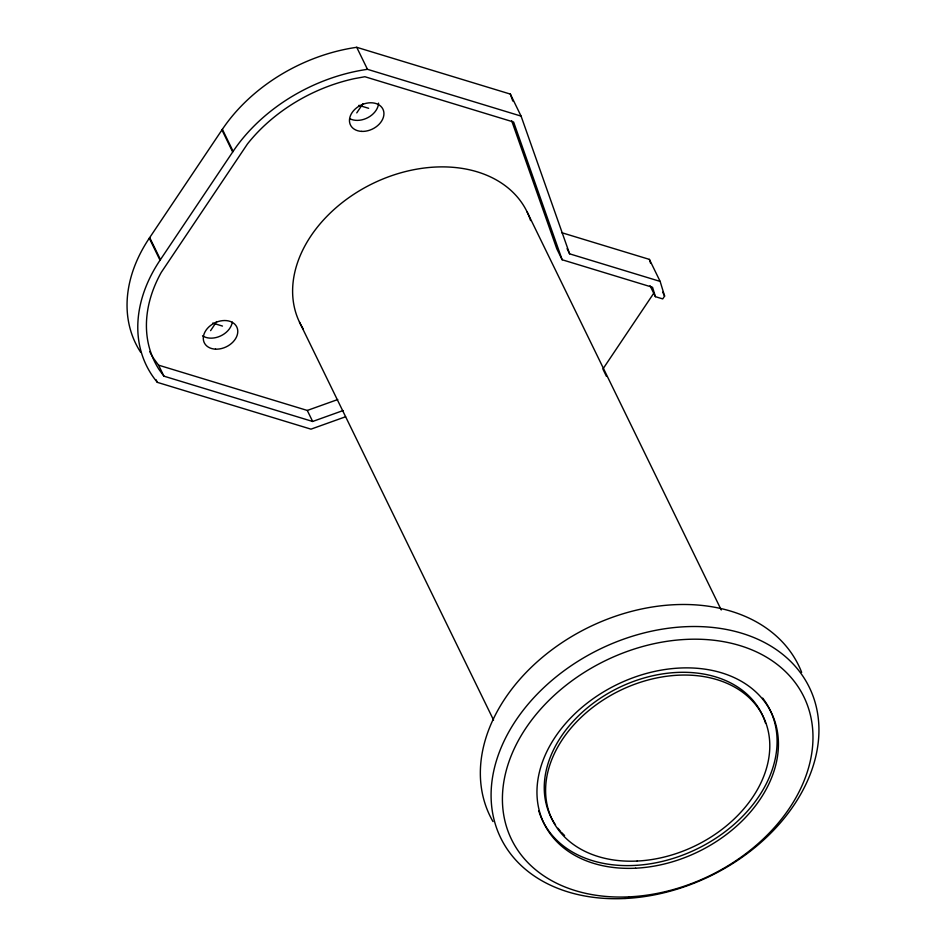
<?xml version="1.0" encoding="UTF-8"?>
<svg xmlns="http://www.w3.org/2000/svg" width="946" height="946" viewBox="0 0 946 946"><rect width="100%" height="100%" fill="white"/><g stroke="black" fill="none" stroke-linecap="round" stroke-linejoin="round"><path stroke-width="1.42" d="M140.552 352.089A153.548 112.846 -26 0 1 149.291 238.203L222.369 129.318A153.548 112.846 -26 0 1 356.725 47.3L510.343 94.092L521.08 116.11L569.61 253.835L660.142 281.411L664.612 296.086L662.72 298.901L655.401 296.677L650.032 285.668M345.597 416.76L310.974 429.153L157.355 382.361A153.548 112.846 -26 0 1 160.028 260.233L233.118 151.348A153.548 112.846 -26 0 1 367.462 69.318L521.08 116.11M210.591 330.651L216.681 321.569M356.76 112.881L362.85 103.812M654.088 292.74L602.886 369.035L606.457 376.378M149.669 351.51A144.513 106.2 -26 0 0 153.76 358.629L158.561 365.156L307.284 410.446L337.746 399.543M655.401 296.677L652.551 287.3L562.149 259.76L513.619 122.034L364.896 76.732L354.454 78.624A144.513 106.2 -26 0 0 247.485 143.922L161.258 272.401A144.513 106.2 -26 0 0 159.129 369.638L163.93 376.165L312.653 421.467L343.114 410.552M358.889 105.337L368.644 108.305M561.652 232.669L649.405 259.393L660.142 281.411M212.72 323.094L222.476 326.074M662.708 292.196L664.612 296.086M567.08 248.656L569.61 253.835M562.149 259.76L556.78 248.751L511.68 120.769M527.194 212.093L721.242 609.969M356.725 47.3L367.462 69.318M222.369 129.318L233.118 151.348M221.943 129.933L232.681 151.951M299.492 322.16L493.552 720.036M307.284 410.446L312.653 421.467M149.693 237.588L160.43 259.606M149.291 238.203L160.028 260.233M158.561 365.156L163.93 376.165M156.09 379.772L157.355 382.361M510.343 94.092L512.791 101.045M649.405 259.393L650.623 263.39M378.566 103.126A18.069 13.279 -26 0 1 368.065 117.529A18.069 13.279 -26 0 1 349.784 118.699M232.29 322.125A18.069 13.279 -26 0 1 220.501 336.007A18.069 13.279 -26 0 1 202.55 335.83M303.276 329.007A126.457 92.933 -26 0 1 373.942 182.956A126.457 92.933 -26 0 1 530.588 220.572M762.677 698.113A126.457 92.933 -26 0 1 698.94 847.983A126.457 92.933 -26 0 1 538.723 810.687M493.008 821.589A171.687 126.173 -26 0 1 589.689 626.831A171.687 126.173 -26 0 1 801.664 672.37M555.491 824.865A117.41 86.287 -26 0 1 619.027 687.576A117.41 86.287 -26 0 1 765.574 723.3M564.596 835.519A117.41 86.287 -26 0 1 561.605 832.504M560.659 831.463A117.41 86.287 -26 0 1 557.963 828.235M361.656 131.388A18.069 13.279 -26 0 0 383.497 110.611A18.069 13.279 -26 0 0 354.927 109.263A18.069 13.279 -26 0 0 361.656 131.388M215.499 349.157A18.069 13.279 -26 0 0 237.34 328.38A18.069 13.279 -26 0 0 208.77 327.02A18.069 13.279 -26 0 0 215.499 349.157M624.999 898.499A171.687 126.173 -26 0 0 809.587 687.896A171.687 126.173 -26 0 0 530.458 701.459A171.687 126.173 -26 0 0 624.999 898.499M629.256 896.843A162.641 119.527 -26 0 0 804.124 697.344A162.641 119.527 -26 0 0 539.705 710.186A162.641 119.527 -26 0 0 629.256 896.843M635.582 868.203A126.457 92.933 -26 0 0 771.546 713.083A126.457 92.933 -26 0 0 565.956 723.075A126.457 92.933 -26 0 0 635.582 868.203M637.166 861.049A117.41 86.287 -26 0 0 763.398 717.021A117.41 86.287 -26 0 0 572.519 726.303A117.41 86.287 -26 0 0 637.166 861.049"/></g></svg>
